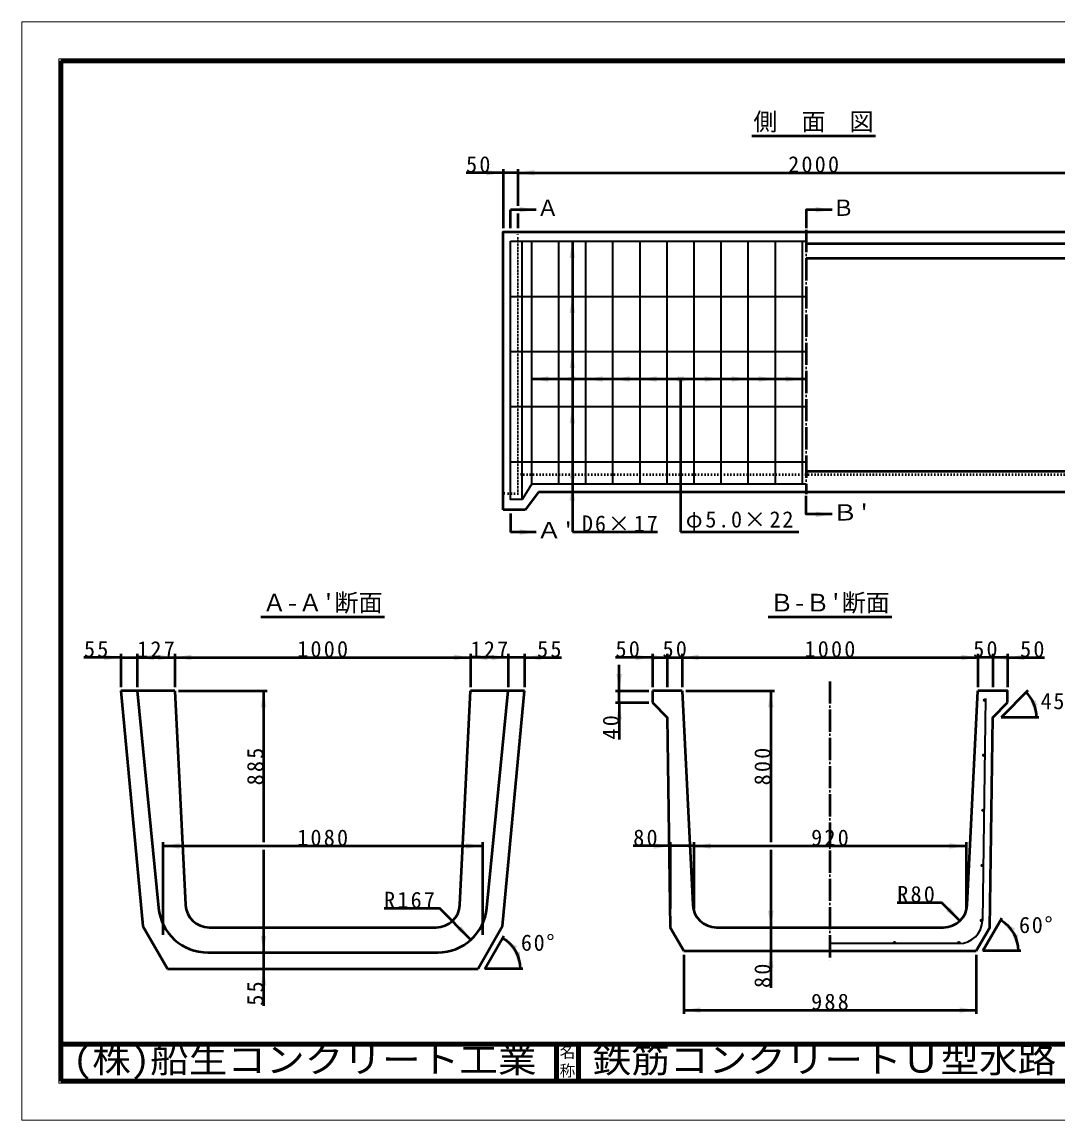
# Model space of a CAD drawing. Units: millimetres, scale not verified. Extents: x -2102 to 2102, y -1485 to 1485.
# Drawn here: x -2102 to 696, y -1485 to 1485 of the extents above; entities that cross this region are included whole.
import ezdxf
from ezdxf.enums import TextEntityAlignment as Align

# ---------------------------------------------------------------- set-up
doc = ezdxf.new("R2010")
doc.units = ezdxf.units.MM
doc.header["$LTSCALE"] = 5
doc.linetypes.add('DOTTED', pattern=[1.75, 0.25, -1.5])
doc.linetypes.add('LONG_DASHED_DOTTED', pattern=[15.25, 12, -1.5, 0.25, -1.5])
doc.layers.add('0-0_V-nasSTD', color=7, linetype='Continuous', lineweight=50)
doc.layers.add('0-1_0', color=7, linetype='Continuous', lineweight=50)
doc.styles.add('ＭＳ ゴシック', font='')
doc.styles.get('ＭＳ ゴシック').set_extended_font_data('MS Gothic')

msp = doc.modelspace()

# ---------------------------------------------------------------- linework, layer by layer
at = {"layer": '0-0_V-nasSTD', "lineweight": 100}
for p, q in [((-1997.5, 1380), (-1997.5, -1380)), ((-657.5, -1280), (-657.5, -1380)), ((-597.5, -1280), (-597.5, -1380)), ((-1997.5, -1380), (1997.5, -1380))]:
    msp.add_line(p, q, dxfattribs=at)
at = {"layer": '0-0_V-nasSTD'}
for p, q in [((-801.793, 1077.269), (-901.793, 1077.269)), ((-801.793, 1087.269), (-801.793, 927.269)), ((-761.793, 1077.269), (-801.793, 1077.269)), ((-761.793, 1087.269), (-761.793, 987.269)), ((-761.793, 1077.269), (838.207, 1077.269)), ((-781.793, 927.269), (-781.793, 977.269)), ((-711.793, 977.269), (-781.793, 977.269)), ((-761.793, 967.269), (-761.793, 927.269)), ((-614.393, 891.669), (-614.393, 105.666)), ((798.207, 885.269), (18.207, 885.269)), ((798.207, 845.269), (18.207, 845.269)), ((18.207, 519.169), (-724.193, 519.169)), ((-321.593, 519.169), (-321.593, 105.671)), ((798.207, 269.214), (18.207, 269.214)), ((-705.793, 213.269), (-741.793, 165.269)), ((-741.793, 165.269), (-801.793, 165.269)), ((-781.793, 155.269), (-781.793, 105.269)), ((-711.793, 105.269), (-781.793, 105.269)), ((-614.393, 105.666), (-384.393, 105.666)), ((-321.593, 105.671), (-1.593, 105.671)), ((-1834.911, -233.796), (-1934.911, -233.796)), ((-1834.911, -223.796), (-1834.911, -313.796)), ((-1834.911, -233.796), (-1790.911, -233.796)), ((-1790.911, -223.796), (-1790.911, -313.796)), ((-1790.911, -233.796), (-1689.311, -233.796)), ((-1689.311, -223.796), (-1689.311, -313.796)), ((-1689.311, -233.796), (-889.311, -233.796)), ((-889.311, -223.796), (-889.311, -313.796)), ((-787.711, -223.796), (-787.711, -313.796)), ((-743.711, -223.796), (-743.711, -313.796)), ((-743.711, -233.796), (-643.711, -233.796)), ((-397.711, -233.796), (-497.711, -233.796)), ((-397.711, -223.796), (-397.711, -313.796)), ((-397.711, -233.796), (-357.711, -233.796)), ((-357.711, -223.796), (-357.711, -313.796)), ((-357.711, -233.796), (-317.711, -233.796)), ((-317.711, -223.796), (-317.711, -313.796)), ((-317.711, -233.796), (482.289, -233.796)), ((482.289, -223.796), (482.289, -313.796)), ((522.289, -223.796), (522.289, -313.796)), ((562.289, -223.796), (562.289, -313.796)), ((562.289, -233.796), (662.289, -233.796)), ((-487.711, -323.796), (-487.711, -253.796)), ((-1689.311, -323.796), (-1834.911, -323.796)), ((-1834.911, -323.796), (-1775.601, -960.977)), ((-1790.911, -323.796), (-1733.159, -911.266)), ((-1689.311, -323.796), (-1660.351, -902.992)), ((-1679.311, -323.796), (-1439.311, -323.796)), ((-1449.311, -323.796), (-1449.311, -733.796)), ((-918.27, -902.992), (-889.311, -323.796)), ((-743.711, -323.796), (-889.311, -323.796)), ((-845.462, -911.266), (-787.711, -323.796)), ((-803.02, -960.977), (-743.711, -323.796)), ((-497.711, -323.796), (-407.711, -323.796)), ((-487.711, -355.796), (-487.711, -323.796)), ((-397.711, -323.796), (-397.711, -355.796)), ((-317.711, -323.796), (-397.711, -323.796)), ((-317.711, -323.796), (-288.751, -902.992)), ((-307.711, -323.796), (-67.711, -323.796)), ((-77.711, -323.796), (-77.711, -733.796)), ((453.33, -902.992), (482.289, -323.796)), ((617.325, -323.388), (544.917, -395.796)), ((-497.711, -355.796), (-407.711, -355.796)), ((-487.711, -355.796), (-487.711, -455.796)), ((647.317, -395.796), (544.917, -395.796)), ((-1721.311, -733.796), (-1721.311, -983.796)), ((-857.311, -733.796), (-857.311, -983.796)), ((-349.711, -733.796), (-349.711, -913.796)), ((-285.711, -733.796), (-285.711, -913.796)), ((450.289, -733.796), (450.289, -913.796)), ((-1721.311, -743.796), (-857.311, -743.796)), ((-1449.311, -753.796), (-1449.311, -1031.796)), ((-349.711, -743.796), (-449.711, -743.796)), ((-285.711, -743.796), (-349.711, -743.796)), ((-285.711, -743.796), (450.289, -743.796)), ((-77.711, -753.796), (-77.711, -963.796)), ((-1123.544, -912.326), (-973.544, -912.326)), ((-888.692, -997.178), (-973.544, -912.326)), ((264.022, -896.669), (384.022, -896.669)), ((433.52, -946.167), (384.022, -896.669)), ((495.965, -1027.796), (547.165, -939.115)), ((-1775.601, -960.977), (-1709.311, -1075.796)), ((-1596.431, -963.796), (-982.19, -963.796)), ((-803.02, -960.977), (-869.311, -1075.796)), ((-312.911, -1027.796), (-349.707, -964.063)), ((-224.831, -963.796), (389.41, -963.796)), ((-850.835, -1075.796), (-799.635, -987.115)), ((-1600.2, -1031.796), (-978.421, -1031.796)), ((-1449.311, -1031.796), (-1449.311, -1075.796)), ((-312.911, -1027.796), (477.489, -1027.796)), ((-312.911, -1037.796), (-312.911, -1197.796)), ((477.489, -1037.796), (477.489, -1197.796)), ((598.365, -1027.796), (495.965, -1027.796)), ((-1709.311, -1075.796), (-869.311, -1075.796)), ((-1449.311, -1075.796), (-1449.311, -1175.796)), ((-748.435, -1075.796), (-850.835, -1075.796)), ((-312.911, -1187.796), (477.489, -1187.796))]:
    msp.add_line(p, q, dxfattribs=at)
at = {"layer": '0-0_V-nasSTD', "linetype": 'LONG_DASHED_DOTTED'}
for p, q in [((18.207, 922.389), (18.207, 208.149)), ((82.289, -298.796), (82.289, -1052.796))]:
    msp.add_line(p, q, dxfattribs=at)
at = {"layer": '0-0_V-nasSTD', "lineweight": 35}
for p, q in [((-781.793, 891.669), (18.207, 891.669)), ((-749.793, 193.669), (-749.793, 891.669)), ((-724.193, 235.669), (-724.193, 891.669)), ((-650.993, 235.669), (-650.993, 891.669)), ((-577.793, 235.669), (-577.793, 891.669)), ((-504.593, 235.669), (-504.593, 891.669)), ((-431.393, 235.669), (-431.393, 891.669)), ((-358.193, 235.669), (-358.193, 891.669)), ((-284.993, 235.669), (-284.993, 891.669)), ((-211.793, 235.669), (-211.793, 891.669)), ((-138.593, 235.669), (-138.593, 891.669)), ((-65.393, 235.669), (-65.393, 891.669)), ((7.807, 235.669), (7.807, 891.669)), ((-781.793, 742.669), (18.207, 742.669)), ((-781.793, 593.669), (18.207, 593.669)), ((-781.793, 444.669), (18.207, 444.669)), ((-781.793, 295.669), (18.207, 295.669)), ((-724.193, 235.669), (18.207, 235.669)), ((503.007, -344.697), (494.556, -944.697)), ((430.563, -1007.796), (82.289, -1007.796))]:
    msp.add_line(p, q, dxfattribs=at)
at = {"layer": '0-0_V-nasSTD', "linetype": 'DOTTED'}
for p, q in [((-761.793, 209.269), (-761.793, 917.269)), ((838.207, 261.269), (-761.793, 261.269)), ((-761.793, 209.269), (-801.793, 209.269))]:
    msp.add_line(p, q, dxfattribs=at)
at = {"layer": '0-0_V-nasSTD', "lineweight": 18}
for points in [[(-2102.5, -1485), (-2102.5, 1485), (2102.5, 1485), (2102.5, -1485)], [(-2002.5, -1385), (-2002.5, 1385), (2002.5, 1385), (2002.5, -1385)]]:
    msp.add_lwpolyline(points, close=True, dxfattribs=at)
at = {"layer": '0-0_V-nasSTD', "lineweight": 100}
msp.add_lwpolyline([(1997.5, -1380), (1997.5, 1380), (-1997.5, 1380)], dxfattribs=at)
at = {"layer": '0-0_V-nasSTD'}
for points in [[(88.207, 977.269), (18.207, 977.269), (18.207, 927.269)], [(-801.793, 165.269), (-801.793, 917.269), (838.207, 917.269)], [(838.207, 917.269), (838.207, 213.269), (-705.793, 213.269)], [(88.207, 153.269), (18.207, 153.269), (18.207, 203.269)], [(-743.711, -233.796), (-787.711, -233.796), (-889.311, -233.796)], [(562.289, -233.796), (522.289, -233.796), (482.289, -233.796)], [(562.289, -355.796), (562.289, -323.796), (482.289, -323.796)], [(-397.711, -355.796), (-357.711, -395.796), (-349.707, -964.063)], [(477.489, -1027.796), (514.286, -964.063), (522.289, -395.796), (562.289, -355.796)], [(-77.711, -963.796), (-77.711, -1027.796), (-77.711, -1127.796)]]:
    msp.add_lwpolyline(points, dxfattribs=at)
at = {"layer": '0-0_V-nasSTD', "lineweight": 35}
msp.add_lwpolyline([(-724.193, 235.669), (-749.793, 193.669), (-781.793, 193.669), (-781.793, 891.669)], dxfattribs=at)
for centre in [(500.541, -349.396), (498.442, -498.396), (496.344, -647.396), (494.245, -796.396), (492.143, -945.396), (256.449, -1005.396), (430.609, -1005.396)]:
    msp.add_circle(centre, 2.4, dxfattribs=at)
at = {"layer": '0-0_V-nasSTD'}
for centre, radius, start, end in [((544.917, -395.796), 96, 0, 45), ((-1600.2, -898.196), 133.6, 185.61443, 270), ((-1596.431, -899.796), 64, 182.86241, 270), ((-982.19, -899.796), 64, 270, 357.13759), ((-978.421, -898.196), 133.6, 270, 354.38557), ((-224.831, -899.796), 64, 182.86241, 270), ((389.41, -899.796), 64, 270, 357.13759), ((495.965, -1027.796), 96, 360, 60), ((-850.835, -1075.796), 96, 360, 60)]:
    msp.add_arc(centre, radius, start, end, dxfattribs=at)
at = {"layer": '0-0_V-nasSTD', "lineweight": 35}
for centre, radius, end in [((430.563, -943.796), 64, 359.19307), ((82.289, -1005.396), 2.4, 90)]:
    msp.add_arc(centre, radius, 270, end, dxfattribs=at)
at = {"layer": '0-0_V-nasSTD'}
for points in [[(-846.793, 1069.769), (-846.793, 1084.769), (-801.793, 1077.269)], [(-761.793, 1077.269), (-716.793, 1069.769), (-716.793, 1084.769)], [(-756.793, 969.769), (-756.793, 984.769), (-711.793, 977.269)], [(43.207, 969.769), (43.207, 984.769), (88.207, 977.269)], [(-621.893, 846.669), (-614.393, 891.669), (-606.893, 846.669)], [(-621.893, 697.669), (-614.393, 742.669), (-606.893, 697.669)], [(-621.893, 548.669), (-614.393, 593.669), (-606.893, 548.669)], [(-724.193, 519.169), (-679.193, 511.669), (-679.193, 526.669)], [(-650.993, 519.169), (-605.993, 511.669), (-605.993, 526.669)], [(-577.793, 519.169), (-532.793, 511.669), (-532.793, 526.669)], [(-504.593, 519.169), (-459.593, 511.669), (-459.593, 526.669)], [(-431.393, 519.169), (-386.393, 511.669), (-386.393, 526.669)], [(-358.193, 519.169), (-313.193, 511.669), (-313.193, 526.669)], [(-329.993, 511.669), (-329.993, 526.669), (-284.993, 519.169)], [(-256.793, 511.669), (-256.793, 526.669), (-211.793, 519.169)], [(-183.593, 511.669), (-183.593, 526.669), (-138.593, 519.169)], [(-110.393, 511.669), (-110.393, 526.669), (-65.393, 519.169)], [(-37.193, 511.669), (-37.193, 526.669), (7.807, 519.169)], [(-621.893, 399.669), (-614.393, 444.669), (-606.893, 399.669)], [(-621.893, 250.669), (-614.393, 295.669), (-606.893, 250.669)], [(-621.893, 190.669), (-614.393, 235.669), (-606.893, 190.669)], [(43.336, 145.769), (43.336, 160.769), (88.336, 153.269)], [(-756.664, 97.769), (-756.664, 112.769), (-711.664, 105.269)], [(-1879.911, -241.296), (-1879.911, -226.296), (-1834.911, -233.796)], [(-1790.911, -233.796), (-1745.911, -241.296), (-1745.911, -226.296)], [(-1734.311, -241.296), (-1734.311, -226.296), (-1689.311, -233.796)], [(-1689.311, -233.796), (-1644.311, -241.296), (-1644.311, -226.296)], [(-934.311, -241.296), (-934.311, -226.296), (-889.311, -233.796)], [(-889.311, -233.796), (-844.311, -241.296), (-844.311, -226.296)], [(-832.711, -241.296), (-832.711, -226.296), (-787.711, -233.796)], [(-743.711, -233.796), (-698.711, -241.296), (-698.711, -226.296)], [(-442.711, -241.296), (-442.711, -226.296), (-397.711, -233.796)], [(-402.711, -241.296), (-402.711, -226.296), (-357.711, -233.796)], [(-317.711, -233.796), (-272.711, -241.296), (-272.711, -226.296)], [(437.289, -241.296), (437.289, -226.296), (482.289, -233.796)], [(522.289, -233.796), (567.289, -241.296), (567.289, -226.296)], [(562.289, -233.796), (607.289, -241.296), (607.289, -226.296)], [(-495.211, -278.796), (-487.711, -323.796), (-480.211, -278.796)], [(-1456.811, -368.796), (-1449.311, -323.796), (-1441.811, -368.796)], [(-85.211, -368.796), (-77.711, -323.796), (-70.211, -368.796)], [(-495.211, -400.796), (-487.711, -355.796), (-480.211, -400.796)], [(498.148, -349.578), (498.76, -347.787), (502.476, -350.816)], [(498.148, -349.578), (499.024, -351.256), (502.476, -350.816)], [(498.76, -347.787), (500.48, -346.996), (502.476, -350.816)], [(499.024, -351.256), (500.844, -351.776), (502.476, -350.816)], [(500.48, -346.996), (502.238, -347.698), (502.476, -350.816)], [(502.238, -347.698), (502.476, -350.816), (502.94, -349.456)], [(612.799, -327.913), (631.673, -369.447), (644.123, -361.08)], [(624.765, -353.13), (639.476, -350.198), (640.917, -395.796)], [(496.049, -498.578), (496.661, -496.787), (500.377, -499.816)], [(496.049, -498.578), (496.926, -500.256), (500.377, -499.816)], [(496.661, -496.787), (498.381, -495.996), (500.377, -499.816)], [(496.926, -500.256), (498.746, -500.776), (500.377, -499.816)], [(498.381, -495.996), (500.139, -496.698), (500.377, -499.816)], [(500.139, -496.698), (500.377, -499.816), (500.842, -498.456)], [(493.951, -647.578), (494.563, -645.787), (498.278, -648.816)], [(493.951, -647.578), (494.827, -649.256), (498.278, -648.816)], [(494.563, -645.787), (496.283, -644.996), (498.278, -648.816)], [(494.827, -649.256), (496.647, -649.776), (498.278, -648.816)], [(496.283, -644.996), (498.041, -645.698), (498.278, -648.816)], [(498.041, -645.698), (498.278, -648.816), (498.743, -647.456)], [(-1721.311, -743.796), (-1676.311, -751.296), (-1676.311, -736.296)], [(-902.311, -751.296), (-902.311, -736.296), (-857.311, -743.796)], [(-394.711, -751.296), (-394.711, -736.296), (-349.711, -743.796)], [(-285.711, -743.796), (-240.711, -751.296), (-240.711, -736.296)], [(405.289, -751.296), (405.289, -736.296), (450.289, -743.796)], [(491.852, -796.578), (492.464, -794.787), (496.18, -797.816)], [(491.852, -796.578), (492.729, -798.256), (496.18, -797.816)], [(492.464, -794.787), (494.184, -793.996), (496.18, -797.816)], [(492.729, -798.256), (494.549, -798.776), (496.18, -797.816)], [(494.184, -793.996), (495.942, -794.698), (496.18, -797.816)], [(495.942, -794.698), (496.18, -797.816), (496.644, -796.456)], [(-85.211, -918.796), (-77.711, -963.796), (-70.211, -918.796)], [(396.397, -919.65), (407.003, -909.043), (433.52, -946.167)], [(489.796, -945.9), (490.104, -944.128), (493.338, -943.314)], [(489.796, -945.9), (490.805, -947.388), (493.338, -943.314)], [(490.104, -944.128), (491.557, -943.068), (493.338, -943.314)], [(490.805, -947.388), (492.564, -947.758), (493.338, -943.314)], [(492.564, -947.758), (493.338, -943.314), (494.087, -946.802)], [(493.338, -943.314), (494.087, -946.802), (494.54, -945.517)], [(493.338, -943.314), (494.448, -944.728), (494.468, -944.803)], [(493.338, -943.314), (494.468, -944.803), (494.492, -944.903)], [(493.338, -943.314), (494.492, -944.903), (494.511, -945.004)], [(493.338, -943.314), (494.511, -945.004), (494.525, -945.106)], [(493.338, -943.314), (494.525, -945.106), (494.535, -945.208)], [(493.338, -943.314), (494.535, -945.208), (494.541, -945.311)], [(493.338, -943.314), (494.54, -945.517), (494.543, -945.414)], [(493.338, -943.314), (494.541, -945.311), (494.543, -945.414)], [(543.965, -944.657), (573.653, -979.296), (583.282, -967.795)], [(-925.815, -970.662), (-915.208, -960.055), (-888.692, -997.178)], [(-1456.811, -986.796), (-1449.311, -1031.796), (-1441.811, -986.796)], [(-802.835, -992.657), (-773.147, -1027.296), (-763.518, -1015.795)], [(82.289, -1007.796), (82.289, -1002.996), (83.008, -1003.106)], [(82.289, -1007.796), (83.008, -1003.106), (83.853, -1003.575)], [(82.289, -1007.796), (83.853, -1003.575), (84.444, -1004.339)], [(82.289, -1007.796), (84.444, -1004.339), (84.686, -1005.274)], [(82.289, -1007.796), (84.54, -1006.229), (84.686, -1005.274)], [(82.289, -1007.796), (84.029, -1007.049), (84.54, -1006.229)], [(82.289, -1007.796), (83.236, -1007.601), (84.029, -1007.049)], [(254.077, -1005.759), (254.552, -1003.927), (255.078, -1007.365)], [(254.552, -1003.927), (255.078, -1007.365), (256.207, -1003.008)], [(255.078, -1007.365), (256.207, -1003.008), (258.013, -1003.575)], [(255.078, -1007.365), (258.013, -1003.575), (258.846, -1005.274)], [(255.078, -1007.365), (258.189, -1007.049), (258.846, -1005.274)], [(255.078, -1007.365), (256.449, -1007.796), (258.189, -1007.049)], [(428.231, -1005.713), (428.74, -1003.89), (429.2, -1007.338)], [(428.74, -1003.89), (429.2, -1007.338), (430.413, -1003.004)], [(429.2, -1007.338), (430.413, -1003.004), (432.208, -1003.605)], [(429.2, -1007.338), (432.208, -1003.605), (433.008, -1005.321)], [(429.2, -1007.338), (432.316, -1007.083), (433.008, -1005.321)], [(429.2, -1007.338), (430.563, -1007.795), (432.316, -1007.083)], [(575.901, -985.097), (590.617, -982.195), (591.965, -1027.796)], [(-770.899, -1033.097), (-756.183, -1030.195), (-754.835, -1075.796)], [(-85.211, -1072.796), (-77.711, -1027.796), (-70.211, -1072.796)], [(-1456.811, -1120.796), (-1449.311, -1075.796), (-1441.811, -1120.796)], [(-312.911, -1187.796), (-267.911, -1195.296), (-267.911, -1180.296)], [(432.489, -1195.296), (432.489, -1180.296), (477.489, -1187.796)]]:
    msp.add_solid(points, dxfattribs=at)
at = {"layer": '0-1_0'}
for p, q in [((-128.793, 1177.269), (205.207, 1177.269)), ((-1456.439, -123.796), (-1122.183, -123.796)), ((-84.839, -123.796), (249.417, -123.796))]:
    msp.add_line(p, q, dxfattribs=at)
at = {"layer": '0-1_0', "lineweight": 100}
msp.add_line((-1997.5, -1280), (1997.5, -1280), dxfattribs=at)

# ---------------------------------------------------------------- texts
at = {"layer": '0-0_V-nasSTD', "style": 'ＭＳ ゴシック'}
for s, height, p in [('側\u3000面\u3000図', 47.65, (-124.797, 1177.269)), ('Ａ', 43.99, (-710.637, 947.021)), ('Ｂ', 43.99, (88.207, 947.269)), ("Ａ-Ａ'断面", 47.65, (-1452.443, -123.796)), ("Ｂ-Ｂ'断面", 47.65, (-80.843, -123.796)), ('名', 30.79, (-648.518, -1326.001)), ('称', 30.79, (-648.524, -1375.99))]:
    msp.add_text(s, height=height, dxfattribs=at).set_placement(p, align=Align.BOTTOM_LEFT)
for s, height, width, p in [("Ｂ'", 43.99, 1.15, (88.336, 123.269)), ("Ａ'", 43.99, 1.15, (-711.664, 75.269)), ('(株)船生コンクリート工業', 69.65, 1.1, (-1964.867, -1377.45)), ('鉄筋コンクリートＵ型水路', 69.65, 1.1, (-559.75, -1377.53))]:
    msp.add_text(s, height=height, dxfattribs=dict(at, width=width)).set_placement(p, align=Align.BOTTOM_LEFT)
at = {"layer": '0-0_V-nasSTD', "char_height": 43.99, "attachment_point": 7, "style": 'ＭＳ ゴシック'}
for s, insert in [('\\T1.2;50', (-901.793, 1077.269)), ('\\T1.2;2000', (-30.898, 1077.269)), ('\\T1.17;D6×17', (-588.393, 105.666)), ('\\T1.16;φ5.0×22', (-307.593, 105.671)), ('\\T1.2;55', (-1934.911, -233.796)), ('\\T1.2;127', (-1791.098, -233.796)), ('\\T1.2;1000', (-1358.416, -233.796)), ('\\T1.2;127', (-889.498, -233.796)), ('\\T1.2;55', (-709.711, -233.796)), ('\\T1.2;50', (-497.711, -233.796)), ('\\T1.2;50', (-370.538, -233.796)), ('\\T1.2;1000', (13.184, -233.796)), ('\\T1.2;50', (469.462, -233.796)), ('\\T1.2;50', (596.289, -233.796)), ('\\T1.15;45°', (651.707, -374.514)), ('\\T1.2;1080', (-1358.416, -743.796)), ('\\T1.2;80', (-449.711, -743.796)), ('\\T1.2;920', (31.302, -743.796)), ('\\T1.2;R80', (264.022, -896.669)), ('\\T1.2;R167', (-1123.544, -912.326)), ('\\T1.15;60°', (593.343, -979.936)), ('\\T1.15;60°', (-753.457, -1027.936)), ('\\T1.2;988', (31.302, -1187.796))]:
    msp.add_mtext(s, dxfattribs=dict(at, insert=insert))
at = {"layer": '0-0_V-nasSTD', "char_height": 43.99, "attachment_point": 7, "rotation": 90, "style": 'ＭＳ ゴシック'}
for s, insert in [('\\T1.2;40', (-487.711, -455.796)), ('\\T1.2;885', (-1449.311, -579.783)), ('\\T1.2;800', (-77.711, -579.783)), ('\\T1.2;80', (-77.711, -1127.796)), ('\\T1.2;55', (-1449.311, -1175.796))]:
    msp.add_mtext(s, dxfattribs=dict(at, insert=insert))

doc.saveas('drawing.dxf')
